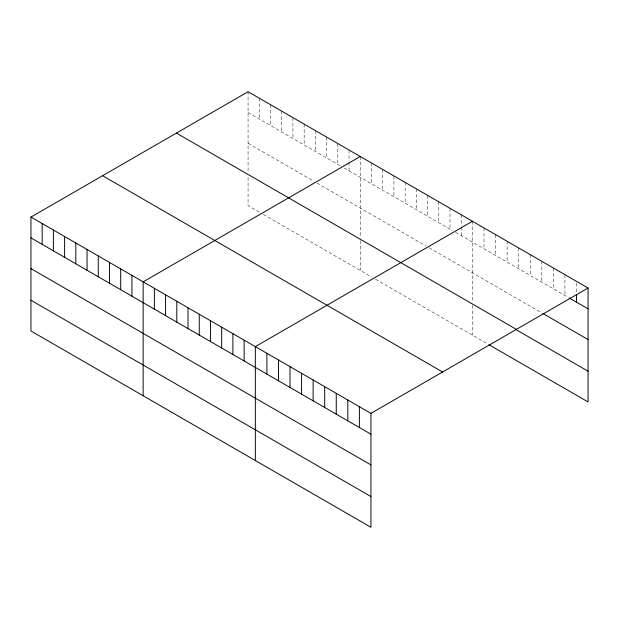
<?xml version="1.0" encoding="UTF-8"?>
<svg xmlns="http://www.w3.org/2000/svg" width="619" height="619" viewBox="0 0 619 619"><rect width="100%" height="100%" fill="white"/><g stroke="black" fill="none" stroke-linecap="round" stroke-linejoin="round"><path stroke-width="0.46" stroke-dasharray="3.1 2.32" d="M248.064 91.728L248.064 172.995M248.064 112.542L341.023 166.217M344.234 168.066L452.419 230.531M455.623 232.38L568.234 297.391M248.064 143.268L313.779 181.205M316.982 183.054L425.973 245.983M429.176 247.832L541.811 312.858M259.284 212.116L248.064 205.64L248.064 176.779M263.292 214.429L371.477 276.886M375.485 279.2L488.143 344.241M576.49 283.231L576.49 293.646M564.93 274.666L564.93 295.487M553.371 267.996L553.371 288.81M541.811 261.319L541.811 282.14M530.251 254.649L530.251 275.463M518.691 247.971L518.691 268.793M507.131 241.294L507.131 262.116M495.571 234.624L495.571 255.446M484.012 227.947L484.012 248.768M472.452 221.277L472.452 302.552M472.452 305.399L472.452 335.189M461.232 214.801L461.232 226.152M461.232 227.103L461.232 235.615M450.013 208.324L450.013 229.138M438.794 201.84L438.794 222.662M427.574 195.364L427.574 216.186M416.355 188.888L416.355 209.709M405.136 182.412L405.136 203.233M393.916 175.935L393.916 196.749M382.697 169.459L382.697 190.273M371.477 162.975L371.477 183.797M360.258 156.499L360.258 237.773M360.258 240.621L360.258 270.41M349.039 150.022L349.039 161.381M349.039 162.325L349.039 170.844M337.819 143.546L337.819 164.368M326.6 137.07L326.6 157.884M315.381 130.594L315.381 151.407M304.161 124.11L304.161 144.931M292.942 117.633L292.942 138.455M281.722 111.157L281.722 131.979M270.503 104.681L270.503 125.502M259.284 98.204L259.284 119.018"/><path stroke-width="0.93" d="M30.95 217.076L370.936 413.36L370.936 527.272L30.95 330.987L30.95 217.076L248.064 91.728L588.05 288.013L588.05 401.924L488.971 344.721M360.258 156.499L143.144 281.854L143.144 395.758M472.452 221.277L255.338 346.625L255.338 460.536M370.936 413.36L588.05 288.013M569.062 297.871L588.05 308.835M542.639 313.338L588.05 339.552M176.415 133.093L516.401 329.378M516.215 329.734L588.05 371.207M102.599 175.711L442.585 371.996M30.95 237.889L370.936 434.182M30.95 268.615L370.936 464.9M30.95 300.261L370.936 496.554M576.49 294.59L576.49 302.157M359.376 406.691L359.376 427.512M347.816 400.013L347.816 420.835M336.256 393.344L336.256 414.157M324.696 386.666L324.696 407.488M313.137 379.996L313.137 400.81M301.577 373.319L301.577 394.141M290.017 366.649L290.017 387.463M278.457 359.972L278.457 380.793M266.897 353.302L266.897 374.116M244.118 340.148L244.118 360.97M232.899 333.672L232.899 354.486M221.679 327.196L221.679 348.01M210.46 320.712L210.46 341.533M199.241 314.235L199.241 335.057M188.021 307.759L188.021 328.581M176.802 301.283L176.802 322.104M165.583 294.806L165.583 315.62M154.363 288.33L154.363 309.144M131.924 275.37L131.924 296.192M120.705 268.894L120.705 289.715M109.486 262.417L109.486 283.239M98.266 255.941L98.266 276.755M87.047 249.465L87.047 270.279M75.828 242.988L75.828 263.802M64.608 236.504L64.608 257.326M53.389 230.028L53.389 250.85M42.169 223.552L42.169 244.373"/></g></svg>
